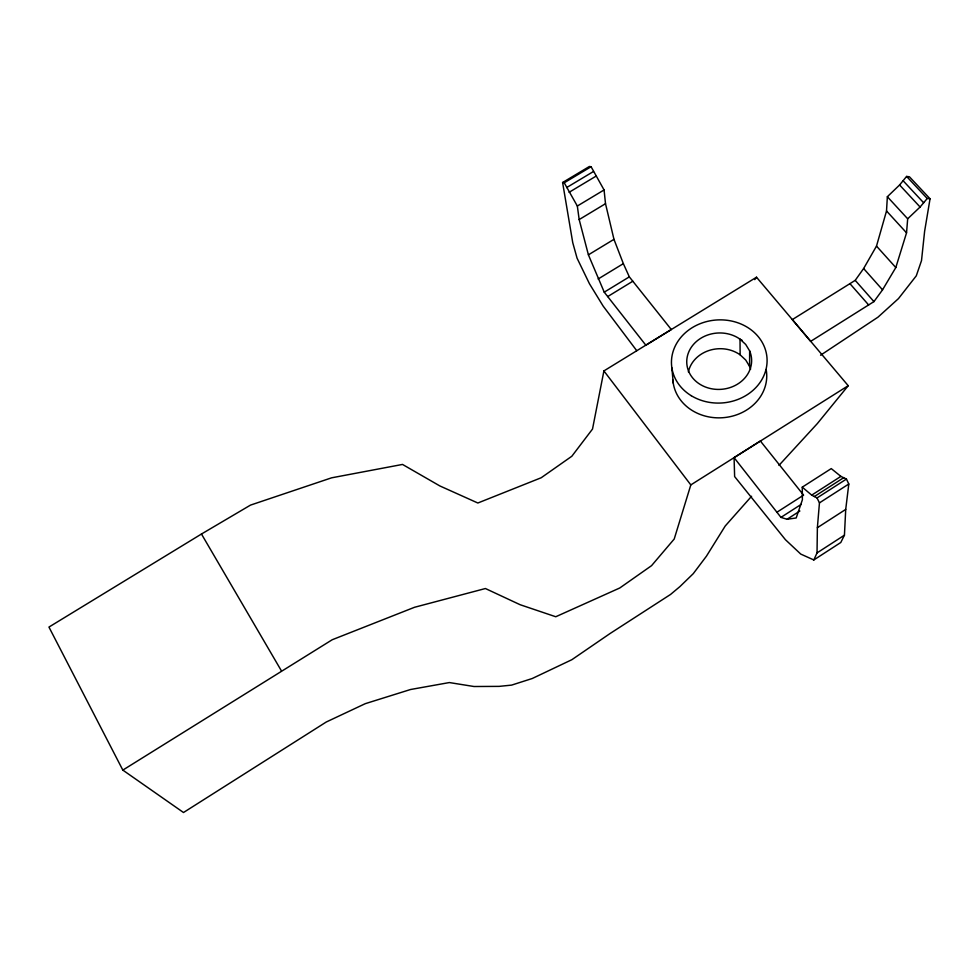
<?xml version="1.0" encoding="UTF-8"?>
<svg xmlns="http://www.w3.org/2000/svg" width="979" height="979" viewBox="0 0 979 979"><rect width="100%" height="100%" fill="white"/><g stroke="black" fill="none" stroke-linecap="round" stroke-linejoin="round"><path stroke-width="1.47" d="M750.587 369.205A31.891 27.828 -4.1 0 0 749.608 366.44L749.645 350.91L745.717 344.461L740.014 339.162A32.466 28.207 -4.3 0 0 688.678 352.146A32.466 28.207 -4.3 0 0 719.259 389.422A32.466 28.207 -4.3 0 0 749.645 350.91M813.818 559.964L817.024 552.915L817.379 527.693L819.447 502.876L817.037 497.944L811.701 495.129L802.266 487.15L831.244 468.598L840.9 476.394L846.443 479.061L848.793 484.018L845.721 509.41L844.436 535.17L840.79 542.488L813.818 559.964L800.749 554.077L785.415 539.686L734.629 476.577L734.079 457.646L760.365 440.991L803.588 495.129L776.91 512.237M930.05 198.786L927.223 198.492L920.089 207.022L907.68 218.794L906.542 232.831L895.809 267.548L882.544 289.833L873.941 301.605L810.661 341.365L792.329 319.595L855.218 280.349L863.625 268.54L876.499 246.096L886.521 210.974L887.353 196.73L899.591 184.982L906.591 176.428L909.442 176.795L930.05 198.786L924.617 231.313L921.508 260.622L916.295 275.809L898.477 298.595L877.992 317.159L820.573 355.218M778.966 465.368L817.355 423.564L848.218 385.702L756.51 277.216L603.908 370.919L592.515 429.047L571.834 456.251L541.191 477.752L477.85 503.01L439.877 485.951L402.516 464.438L331.6 477.825L250.514 505.103L201.466 534.02L48.95 627.074L122.828 770.106L183.501 812.509L326.252 722.012L365.277 703.668L410.544 689.51L449.361 682.559L474.007 686.512L499.131 686.377L511.601 685.116L532.246 678.508L571.846 659.711L610.101 633.499L670.554 594.449L679.94 586.58L693.267 573.657L706.434 556.182L725.243 525.98L751.591 496.255M848.218 385.702L690.819 484.911L674.213 539.025L651.561 565.654L619.768 587.987L555.754 616.746L520.155 604.728L485.413 588.526L414.521 607.286L332.224 639.74L122.828 770.106M754.772 279.627L756.51 277.216M817.024 552.915L844.436 535.17M817.379 527.693L845.721 509.41M819.447 502.876L848.793 484.018M811.701 495.129L840.9 476.394M734.079 457.646L780.948 517.377L801.299 504.307M814.357 496.537L843.665 477.728M817.037 497.944L846.443 479.061M780.948 517.377L787.043 519.274L799.88 511.014M604.239 292.17L629.326 276.861L671.313 329.531L645.834 345.183L604.239 292.17L588.403 254.834L579.176 219.565L577.329 206.031L564.222 182.792L562.607 182.51L572.752 242.694L577.072 258.187L589.456 283.739L603.15 306.084L636.729 350.678M607.702 296.576L632.813 281.23M598.132 279.003L623.354 263.645L613.968 239.341L605.511 203.693L604.067 189.95L591.083 166.724L589.382 166.491L562.607 182.51M588.403 254.834L613.968 239.341M577.329 206.031L604.067 189.95M579.176 219.565L605.511 203.693M566.657 187.564L593.482 171.496M569.093 192.312L595.868 176.257M564.222 182.792L591.083 166.724M787.043 519.274L796.184 517.964L802.401 499.743L802.266 487.15M740.014 339.162L740.136 354.839L745.753 360.076L749.608 366.44M906.591 176.428L927.223 198.492M903.079 180.711L923.65 202.763M899.591 184.982L920.089 207.022M887.353 196.73L907.68 218.794M886.521 210.974L906.542 232.831M876.499 246.096L895.809 267.548M863.625 268.54L882.544 289.833M855.218 280.349L873.941 301.605M849.931 283.653L868.618 304.934M603.908 370.919L690.819 484.911M201.466 534.02L281.352 670.75M623.354 263.645L629.326 276.861M671.888 367.908L673.234 383.107M766.153 369.511A46.992 41.02 -4.1 0 1 724.913 417.519A46.992 41.02 -4.1 0 1 672.903 380.072M739.512 339.223A46.992 41.02 -4.1 0 1 742.253 340.386M688.384 371.885A31.891 27.828 -4.1 0 1 740.136 354.839M691.211 395.675A47.849 41.571 -4.3 0 0 766.838 364.886A47.849 41.571 -4.3 0 0 699.777 323.841A47.849 41.571 -4.3 0 0 691.211 395.675"/></g></svg>
